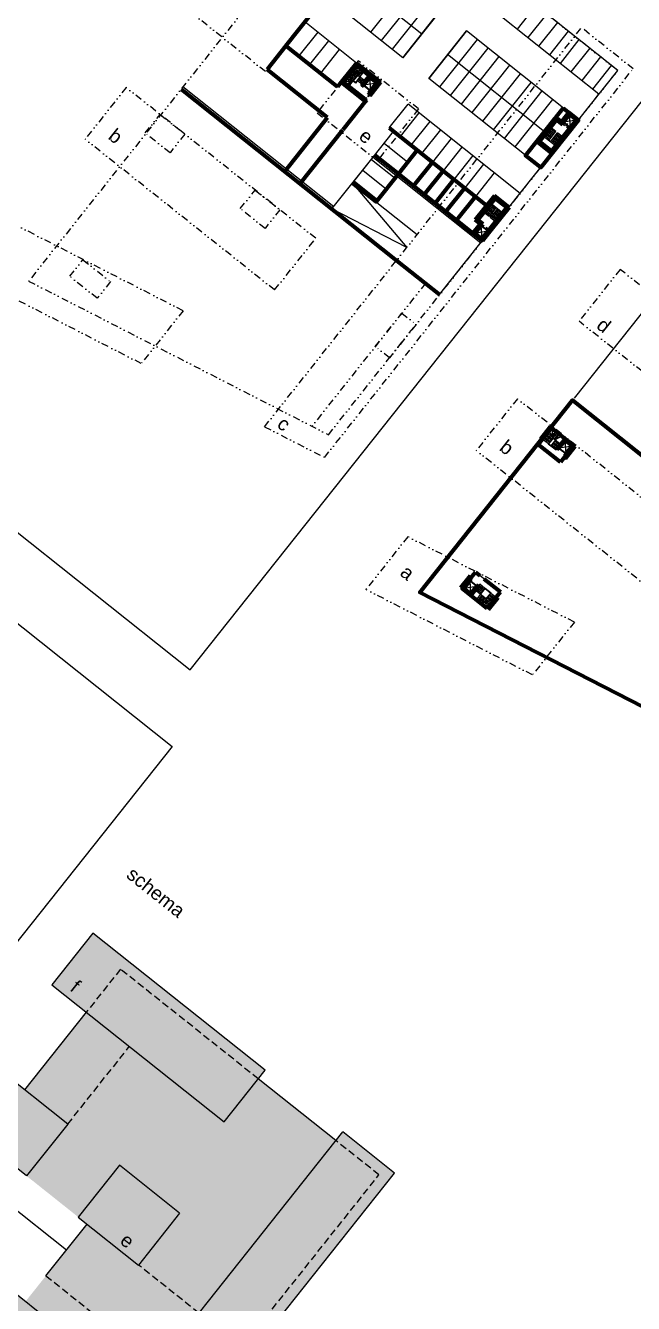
# Model space of a CAD drawing. Header units: metres. Extents: x -664657 to -643449, y -1076720 to -1062383.
# Drawn here: x -657543.8 to -657433.3, y -1068329.4 to -1068097.3 of the extents above; entities that cross this region are included whole.
import ezdxf

# ---------------------------------------------------------------- set-up
doc = ezdxf.new("R2010")
doc.units = ezdxf.units.M
doc.header["$LTSCALE"] = 0.1
doc.linetypes.add('DASHED', pattern=[19.05, 12.7, -6.35])
doc.linetypes.add('DIVIDE', pattern=[31.75, 12.7, -6.35, 0, -6.35, 0, -6.35])
for name, color, linetype in [('AA_THER_KOMUNIKACE', 201, 'Continuous'), ('AA_THER_popis', 6, 'Continuous'), ('AA_THER_slabá', 4, 'Continuous'), ('AA_THER_srafy', 52, 'Continuous'), ('AA_THER_čerchovaná', 84, 'DIVIDE'), ('AA_THER_čárkovaná', 5, 'DASHED')]:
    doc.layers.add(name, color=color, linetype=linetype)
doc.layers.add('AA_THER_silná', color=1, linetype='Continuous', lineweight=70)
doc.styles.get("Standard").update_dxf_attribs({"font": 'arial.ttf', "width": 0.8})

msp = doc.modelspace()

# ---------------------------------------------------------------- hatches: boundary and pattern name
at = {"layer": 'AA_THER_srafy'}
h = msp.add_hatch(color=31, dxfattribs=at)
h.dxf.hatch_style = 1
h.paths.add_polyline_path([(-657526.521, -1068268.671), (-657532.745, -1068276.498), (-657507.697, -1068296.413), (-657501.473, -1068288.586)])
h.paths.add_polyline_path([(-657526.521, -1068268.671), (-657501.473, -1068288.586), (-657500.229, -1068287.02), (-657531.539, -1068262.126), (-657539.007, -1068271.519), (-657532.745, -1068276.498)])
h.paths.add_polyline_path([(-657543.947, -1068290.588), (-657550.209, -1068285.609), (-657557.677, -1068295.002), (-657551.415, -1068299.981)])
h.paths.add_polyline_path([(-657551.415, -1068299.981), (-657543.587, -1068306.204), (-657536.119, -1068296.811), (-657543.947, -1068290.588)])
h.paths.add_polyline_path([(-657526.726, -1068304.279), (-657534.194, -1068313.672), (-657523.236, -1068322.385), (-657515.768, -1068312.992)], flags=16)
h.paths.add_polyline_path([(-657562.617, -1068314.07), (-657568.879, -1068309.091), (-657576.347, -1068318.484), (-657570.085, -1068323.463)])
h.paths.add_polyline_path([(-657541.906, -1068345.867), (-657534.438, -1068336.474), (-657562.617, -1068314.07), (-657570.085, -1068323.463)])
h.paths.add_polyline_path([(-657581.531, -1068337.859), (-657588.794, -1068334.139), (-657596.412, -1068343.72), (-657566.149, -1068359.218), (-657563.61, -1068356.024), (-657586.609, -1068344.246)])
h.paths.add_polyline_path([(-657581.531, -1068337.859), (-657586.609, -1068344.246), (-657563.61, -1068356.024), (-657558.532, -1068349.637)])
h.paths.add_polyline_path([(-657541.215, -1068367.493), (-657543.754, -1068370.687), (-657532.86, -1068376.266), (-657476.746, -1068305.69), (-657486.139, -1068298.222), (-657487.384, -1068299.788), (-657479.556, -1068306.011), (-657532.136, -1068372.143)])
h.paths.add_polyline_path([(-657532.136, -1068372.143), (-657479.556, -1068306.011), (-657487.384, -1068299.788), (-657541.215, -1068367.493)], flags=16)
h = msp.add_hatch(color=151, dxfattribs=at)
h.dxf.hatch_style = 1
h.paths.add_polyline_path([(-657536.119, -1068296.811), (-657524.917, -1068282.722), (-657532.745, -1068276.498), (-657543.947, -1068290.588)])
h.paths.add_polyline_path([(-657562.258, -1068329.686), (-657570.085, -1068323.463), (-657581.531, -1068337.859), (-657572.452, -1068342.508)])
h = msp.add_hatch(color=254, dxfattribs=at)
h.dxf.hatch_style = 1
h.paths.add_polyline_path([(-657512.278, -1068331.098), (-657487.384, -1068299.788), (-657501.473, -1068288.586), (-657507.697, -1068296.413), (-657524.917, -1068282.722), (-657536.119, -1068296.811), (-657543.587, -1068306.204), (-657534.194, -1068313.672), (-657526.726, -1068304.279), (-657515.768, -1068312.992), (-657523.236, -1068322.385)])
h.paths.add_polyline_path([(-657519.746, -1068340.491), (-657512.278, -1068331.098), (-657523.236, -1068322.385), (-657532.598, -1068314.942), (-657540.066, -1068324.335)])
h = msp.add_hatch(color=41, dxfattribs=at)
h.dxf.hatch_style = 1
h.paths.add_polyline_path([(-657541.906, -1068345.867), (-657562.258, -1068329.686), (-657572.452, -1068342.508), (-657558.532, -1068349.637), (-657563.61, -1068356.024), (-657541.215, -1068367.493), (-657519.746, -1068340.491), (-657540.066, -1068324.335), (-657543.8, -1068329.031), (-657554.79, -1068320.293), (-657534.438, -1068336.474)])

# ---------------------------------------------------------------- linework, layer by layer
at = {"layer": 'AA_THER_KOMUNIKACE'}
msp.add_lwpolyline([(-657602.008, -1068160.737), (-657517.141, -1068228.212), (-657622.494, -1068360.718), (-657707.36, -1068293.243)], close=True, dxfattribs=at)
at = {"layer": 'AA_THER_popis'}
msp.add_line((-657485.985, -1068107.58), (-657486.22, -1068107.393), dxfattribs=at)
at = {"layer": 'AA_THER_silná'}
for p, q in [((-657496.453, -1068100.982), (-657499.876, -1068105.287)), ((-657487.06, -1068108.45), (-657496.453, -1068100.982)), ((-657483.637, -1068104.145), (-657486.406, -1068107.628)), ((-657483.637, -1068104.145), (-657479.253, -1068107.63)), ((-657488.886, -1068114.024), (-657499.876, -1068105.287)), ((-657483.589, -1068104.566), (-657485.985, -1068107.58)), ((-657483.589, -1068104.566), (-657481.24, -1068106.433)), ((-657481.24, -1068106.433), (-657482.578, -1068108.116)), ((-657515.482, -1068108.848), (-657476.345, -1068139.965)), ((-657486.406, -1068107.628), (-657487.06, -1068108.45)), ((-657486.406, -1068107.628), (-657482.023, -1068111.113)), ((-657485.985, -1068107.58), (-657482.071, -1068110.691)), ((-657482.102, -1068108.239), (-657482.226, -1068108.396)), ((-657479.675, -1068107.678), (-657481.495, -1068109.967)), ((-657481.241, -1068108.924), (-657481.365, -1068109.081)), ((-657479.253, -1068107.63), (-657481.198, -1068110.076)), ((-657481.922, -1068110.986), (-657486.099, -1068116.24)), ((-657481.993, -1068110.593), (-657482.071, -1068110.691)), ((-657481.821, -1068110.858), (-657482.023, -1068111.113)), ((-657481.993, -1068110.593), (-657481.915, -1068110.656)), ((-657481.915, -1068110.656), (-657481.977, -1068110.734)), ((-657481.977, -1068110.734), (-657481.821, -1068110.858)), ((-657481.417, -1068110.03), (-657481.495, -1068109.967)), ((-657481.417, -1068110.03), (-657481.355, -1068109.951)), ((-657481.355, -1068109.951), (-657481.198, -1068110.076)), ((-657446.373, -1068114.801), (-657445.035, -1068113.118)), ((-657443.313, -1068114.487), (-657445.035, -1068113.118)), ((-657496.665, -1068123.809), (-657488.886, -1068114.024)), ((-657450.875, -1068118.375), (-657447.577, -1068114.226)), ((-657450.376, -1068118.389), (-657447.264, -1068114.475)), ((-657448.136, -1068120.553), (-657443.313, -1068114.487)), ((-657447.577, -1068114.226), (-657447.39, -1068113.992)), ((-657446.373, -1068114.801), (-657447.39, -1068113.992)), ((-657446.129, -1068115.378), (-657447.264, -1068114.475)), ((-657445.942, -1068115.143), (-657446.129, -1068115.378)), ((-657445.818, -1068114.986), (-657445.942, -1068115.143)), ((-657445.081, -1068115.827), (-657445.268, -1068116.062)), ((-657445.268, -1068116.062), (-657445.072, -1068116.218)), ((-657444.957, -1068115.671), (-657445.081, -1068115.827)), ((-657493.878, -1068126.024), (-657486.099, -1068116.24)), ((-657448.136, -1068120.553), (-657450.875, -1068118.375)), ((-657448.184, -1068120.132), (-657450.376, -1068118.389)), ((-657448.184, -1068120.132), (-657445.072, -1068116.218)), ((-657469.839, -1068122.141), (-657473.262, -1068126.446)), ((-657467.882, -1068123.697), (-657471.305, -1068128.002)), ((-657465.926, -1068125.253), (-657469.348, -1068129.558)), ((-657463.969, -1068126.809), (-657467.392, -1068131.114)), ((-657462.012, -1068128.365), (-657465.435, -1068132.67)), ((-657458.576, -1068128.221), (-657462.062, -1068132.605)), ((-657458.45, -1068128.705), (-657461.562, -1068132.619)), ((-657455.915, -1068130.337), (-657458.576, -1068128.221)), ((-657456.337, -1068130.386), (-657458.45, -1068128.705)), ((-657456.337, -1068130.386), (-657459.448, -1068134.299)), ((-657455.915, -1068130.337), (-657459.4, -1068134.721)), ((-657461.122, -1068133.352), (-657462.46, -1068135.035)), ((-657460.77, -1068133.632), (-657462.062, -1068132.605)), ((-657460.583, -1068133.397), (-657461.562, -1068132.619)), ((-657460.894, -1068133.788), (-657460.77, -1068133.632)), ((-657460.77, -1068133.632), (-657460.583, -1068133.397)), ((-657460.033, -1068134.473), (-657459.909, -1068134.316)), ((-657459.909, -1068134.316), (-657459.722, -1068134.081)), ((-657459.722, -1068134.081), (-657459.448, -1068134.299)), ((-657459.478, -1068134.659), (-657459.4, -1068134.721)), ((-657460.738, -1068136.404), (-657460.817, -1068136.341)), ((-657459.4, -1068134.721), (-657460.738, -1068136.404)), ((-657476.345, -1068139.965), (-657468.518, -1068146.188)), ((-657444.39, -1068165.371), (-657405.253, -1068196.488)), ((-657448.194, -1068170.396), (-657450.59, -1068173.409)), ((-657448.428, -1068170.209), (-657450.187, -1068172.42)), ((-657448.076, -1068170.489), (-657445.728, -1068172.356)), ((-657446.558, -1068176.614), (-657450.59, -1068173.409)), ((-657450.03, -1068172.545), (-657450.187, -1068172.42)), ((-657450.092, -1068172.623), (-657450.03, -1068172.545)), ((-657450.092, -1068172.623), (-657450.014, -1068172.685)), ((-657445.728, -1068172.356), (-657447.066, -1068174.039)), ((-657444.162, -1068173.601), (-657446.558, -1068176.614)), ((-657443.928, -1068173.787), (-657445.686, -1068175.999)), ((-657446.589, -1068174.162), (-657446.714, -1068174.319)), ((-657445.905, -1068175.952), (-657445.983, -1068175.89)), ((-657445.905, -1068175.952), (-657445.842, -1068175.874)), ((-657445.728, -1068174.847), (-657445.853, -1068175.004)), ((-657445.842, -1068175.874), (-657445.686, -1068175.999)), ((-657464.662, -1068199.383), (-657462.904, -1068197.172)), ((-657464.427, -1068199.57), (-657462.031, -1068196.557)), ((-657462.031, -1068196.557), (-657461.248, -1068197.179)), ((-657462.861, -1068198.324), (-657462.737, -1068198.167)), ((-657462.861, -1068200.815), (-657461.523, -1068199.132)), ((-657462, -1068199.008), (-657461.876, -1068198.852)), ((-657460.465, -1068197.801), (-657457.491, -1068200.166)), ((-657459.887, -1068203.18), (-657462.861, -1068200.815)), ((-657459.887, -1068203.18), (-657457.491, -1068200.166)), ((-657459.652, -1068203.366), (-657457.894, -1068201.155))]:
    msp.add_line(p, q, dxfattribs=at)
for points in [[(-657496.453, -1068100.982), (-657478.716, -1068078.673)], [(-657482.226, -1068108.396), (-657482.578, -1068108.116), (-657481.24, -1068106.433), (-657479.675, -1068107.678), (-657481.013, -1068109.361), (-657481.365, -1068109.081)], [(-657482.102, -1068108.239), (-657482.297, -1068108.084), (-657481.208, -1068106.714), (-657479.956, -1068107.71), (-657481.045, -1068109.08), (-657481.241, -1068108.924)], [(-657444.957, -1068115.671), (-657444.761, -1068115.826), (-657443.672, -1068114.457), (-657444.924, -1068113.461), (-657446.013, -1068114.831), (-657445.818, -1068114.986)], [(-657477.667, -1068115.918), (-657471.796, -1068120.585), (-657471.796, -1068120.585)], [(-657459.977, -1068129.983), (-657472.579, -1068119.963), (-657476.002, -1068124.268), (-657462.46, -1068135.035)], [(-657476.002, -1068124.268), (-657480.307, -1068120.845)], [(-657476.002, -1068124.268), (-657480.047, -1068129.356), (-657484.352, -1068125.933)], [(-657459.909, -1068134.316), (-657459.478, -1068134.659), (-657460.817, -1068136.341), (-657462.46, -1068135.035), (-657461.122, -1068133.352), (-657461.122, -1068133.352)], [(-657460.033, -1068134.473), (-657459.759, -1068134.691), (-657460.849, -1068136.06), (-657462.101, -1068135.065), (-657461.012, -1068133.695), (-657460.894, -1068133.788)], [(-657446.714, -1068174.319), (-657447.066, -1068174.039), (-657445.728, -1068172.356), (-657444.162, -1068173.601), (-657445.5, -1068175.284), (-657445.853, -1068175.004)], [(-657446.589, -1068174.162), (-657446.785, -1068174.007), (-657445.696, -1068172.637), (-657444.443, -1068173.633), (-657445.533, -1068175.003), (-657445.728, -1068174.847)], [(-657461.876, -1068198.852), (-657461.523, -1068199.132), (-657462.861, -1068200.815), (-657464.427, -1068199.57), (-657463.089, -1068197.887), (-657462.737, -1068198.167)], [(-657462, -1068199.008), (-657461.804, -1068199.164), (-657462.893, -1068200.534), (-657464.146, -1068199.538), (-657463.057, -1068198.168), (-657462.861, -1068198.324)]]:
    msp.add_lwpolyline(points, dxfattribs=at)
for points in [[(-657446.052, -1068112.309), (-657443.313, -1068114.487), (-657450.158, -1068123.097), (-657452.898, -1068120.919)], [(-657405.253, -1068196.488), (-657426.722, -1068223.491), (-657472.116, -1068200.244), (-657444.39, -1068165.371)]]:
    msp.add_lwpolyline(points, close=True, dxfattribs=at)
at = {"layer": 'AA_THER_slabá'}
for p, q in [((-657513.861, -1068214.318), (-657351.679, -1068010.333)), ((-657436.156, -1068105.485), (-657483.121, -1068068.145)), ((-657496.453, -1068100.982), (-657475.293, -1068074.368)), ((-657439.579, -1068109.79), (-657478.716, -1068078.673)), ((-657471.783, -1068098.877), (-657485.873, -1068087.675)), ((-657474.231, -1068089.904), (-657481.077, -1068098.515)), ((-657475.206, -1068103.182), (-657489.296, -1068091.98)), ((-657472.274, -1068091.46), (-657479.12, -1068100.07)), ((-657470.317, -1068093.016), (-657477.163, -1068101.626)), ((-657475.206, -1068103.182), (-657467.427, -1068093.398)), ((-657468.361, -1068094.572), (-657475.206, -1068103.182)), ((-657451.028, -1068093.661), (-657454.451, -1068097.966)), ((-657449.071, -1068095.217), (-657452.494, -1068099.522)), ((-657483.637, -1068104.145), (-657493.03, -1068096.676)), ((-657447.114, -1068096.772), (-657450.537, -1068101.078)), ((-657490.682, -1068098.543), (-657494.104, -1068102.849)), ((-657463.664, -1068098.306), (-657470.51, -1068106.916)), ((-657470.51, -1068106.916), (-657463.664, -1068098.306)), ((-657461.707, -1068099.862), (-657468.553, -1068108.472)), ((-657443.313, -1068114.487), (-657463.664, -1068098.306)), ((-657445.157, -1068098.328), (-657448.58, -1068102.633)), ((-657443.2, -1068099.884), (-657446.623, -1068104.189)), ((-657488.725, -1068100.099), (-657492.148, -1068104.404)), ((-657486.768, -1068101.655), (-657490.191, -1068105.96)), ((-657459.75, -1068101.418), (-657466.596, -1068110.028)), ((-657441.244, -1068101.44), (-657444.666, -1068105.745)), ((-657449.475, -1068116.614), (-657467.087, -1068102.611)), ((-657457.793, -1068102.974), (-657464.639, -1068111.584)), ((-657455.837, -1068104.529), (-657462.682, -1068113.14)), ((-657439.287, -1068102.996), (-657442.71, -1068107.301)), ((-657484.267, -1068107.348), (-657485.207, -1068106.601)), ((-657485.142, -1068107.483), (-657483.492, -1068105.409)), ((-657484.099, -1068107.137), (-657485.039, -1068106.39)), ((-657483.931, -1068106.925), (-657484.871, -1068106.179)), ((-657483.763, -1068106.714), (-657484.703, -1068105.967)), ((-657483.595, -1068106.503), (-657484.535, -1068105.756)), ((-657483.427, -1068106.291), (-657484.367, -1068105.544)), ((-657483.396, -1068106.252), (-657484.299, -1068107.387)), ((-657483.388, -1068106.322), (-657484.228, -1068107.379)), ((-657483.396, -1068106.252), (-657484.058, -1068105.157)), ((-657482.997, -1068106.634), (-657483.837, -1068107.69)), ((-657482.927, -1068106.626), (-657483.829, -1068107.761)), ((-657483.396, -1068106.252), (-657483.589, -1068104.566)), ((-657483.492, -1068105.409), (-657482.6, -1068106.119)), ((-657483.396, -1068106.252), (-657483.013, -1068105.024)), ((-657483.396, -1068106.252), (-657482.649, -1068105.313)), ((-657483.396, -1068106.252), (-657482.927, -1068106.626)), ((-657483.388, -1068106.322), (-657482.997, -1068106.634)), ((-657483.185, -1068106.42), (-657482.438, -1068105.481)), ((-657482.974, -1068106.588), (-657482.227, -1068105.649)), ((-657482.958, -1068106.665), (-657482.018, -1068107.412)), ((-657481.045, -1068109.08), (-657481.208, -1068106.714)), ((-657468.518, -1068146.188), (-657436.156, -1068105.485)), ((-657453.88, -1068106.085), (-657460.726, -1068114.695)), ((-657437.33, -1068104.552), (-657440.753, -1068108.857)), ((-657487.775, -1068130.238), (-657515.171, -1068108.456)), ((-657484.299, -1068107.387), (-657485.985, -1068107.58)), ((-657484.299, -1068107.387), (-657485.515, -1068106.989)), ((-657484.299, -1068107.387), (-657485.409, -1068108.037)), ((-657484.664, -1068107.863), (-657485.142, -1068107.483)), ((-657484.291, -1068107.393), (-657485.038, -1068108.333)), ((-657484.664, -1068107.863), (-657484.997, -1068107.99)), ((-657484.664, -1068107.863), (-657484.616, -1068107.51)), ((-657483.829, -1068107.761), (-657484.299, -1068107.387)), ((-657483.837, -1068107.69), (-657484.228, -1068107.379)), ((-657483.462, -1068107.299), (-657482.522, -1068108.046)), ((-657483.294, -1068107.087), (-657482.354, -1068107.834)), ((-657483.126, -1068106.876), (-657482.186, -1068107.623)), ((-657482.488, -1068107.038), (-657482.992, -1068107.672)), ((-657482.297, -1068108.084), (-657479.956, -1068107.71)), ((-657482.164, -1068108.318), (-657481.303, -1068109.002)), ((-657482.102, -1068108.239), (-657481.241, -1068108.924)), ((-657450.158, -1068123.097), (-657470.51, -1068106.916)), ((-657451.923, -1068107.641), (-657458.769, -1068116.251)), ((-657449.966, -1068109.197), (-657456.812, -1068117.807)), ((-657448.009, -1068110.753), (-657454.855, -1068119.363)), ((-657477.667, -1068115.918), (-657474.244, -1068111.613)), ((-657472.287, -1068113.168), (-657475.71, -1068117.474)), ((-657453.892, -1068127.794), (-657474.244, -1068111.613)), ((-657446.052, -1068112.309), (-657452.898, -1068120.919)), ((-657444.761, -1068115.826), (-657444.924, -1068113.461)), ((-657470.33, -1068114.724), (-657473.753, -1068119.029)), ((-657447.557, -1068116.772), (-657448.496, -1068116.025)), ((-657447.395, -1068116.568), (-657448.334, -1068115.822)), ((-657446.013, -1068114.831), (-657443.672, -1068114.457)), ((-657445.019, -1068115.749), (-657445.88, -1068115.065)), ((-657444.957, -1068115.671), (-657445.818, -1068114.986)), ((-657445.593, -1068115.587), (-657445.209, -1068115.105)), ((-657480.618, -1068121.237), (-657476.884, -1068116.54)), ((-657468.373, -1068116.28), (-657471.796, -1068120.585)), ((-657466.416, -1068117.836), (-657469.839, -1068122.141)), ((-657447.437, -1068119.192), (-657449.629, -1068117.45)), ((-657448.528, -1068117.993), (-657449.467, -1068117.246)), ((-657448.366, -1068117.79), (-657449.305, -1068117.043)), ((-657448.204, -1068117.586), (-657449.143, -1068116.839)), ((-657448.042, -1068117.382), (-657448.982, -1068116.636)), ((-657447.88, -1068117.179), (-657448.82, -1068116.432)), ((-657448.69, -1068118.197), (-657447.395, -1068116.568)), ((-657447.719, -1068116.975), (-657448.658, -1068116.229)), ((-657448.376, -1068118.445), (-657447.082, -1068116.817)), ((-657447.275, -1068118.989), (-657448.215, -1068118.242)), ((-657447.114, -1068118.785), (-657448.053, -1068118.038)), ((-657446.952, -1068118.582), (-657447.891, -1068117.835)), ((-657446.79, -1068118.378), (-657447.729, -1068117.631)), ((-657446.628, -1068118.175), (-657447.567, -1068117.428)), ((-657446.466, -1068117.971), (-657447.406, -1068117.224)), ((-657446.304, -1068117.768), (-657447.244, -1068117.021)), ((-657446.143, -1068117.564), (-657447.082, -1068116.817)), ((-657478.595, -1068118.693), (-657474.29, -1068122.116)), ((-657476.313, -1068124.659), (-657472.579, -1068119.963)), ((-657464.46, -1068119.392), (-657467.882, -1068123.697)), ((-657488.086, -1068130.63), (-657480.618, -1068121.237)), ((-657484.352, -1068125.933), (-657480.618, -1068121.237)), ((-657480.929, -1068121.628), (-657476.624, -1068125.051)), ((-657480.618, -1068121.237), (-657461.049, -1068136.795)), ((-657462.503, -1068120.948), (-657465.926, -1068125.253)), ((-657460.546, -1068122.504), (-657463.969, -1068126.809)), ((-657482.485, -1068123.585), (-657478.18, -1068127.008)), ((-657476.313, -1068124.659), (-657480.047, -1068129.356)), ((-657460.738, -1068136.404), (-657476.002, -1068124.268)), ((-657458.589, -1068124.059), (-657462.012, -1068128.365)), ((-657484.352, -1068125.933), (-657472.611, -1068135.268)), ((-657484.352, -1068125.933), (-657474.478, -1068137.616)), ((-657484.041, -1068125.542), (-657479.736, -1068128.965)), ((-657458.581, -1068130.798), (-657459.52, -1068130.052)), ((-657458.419, -1068130.595), (-657459.359, -1068129.848)), ((-657457.083, -1068131.325), (-657459.197, -1068129.645)), ((-657474.478, -1068137.616), (-657488.086, -1068130.63)), ((-657459.552, -1068132.019), (-657460.491, -1068131.273)), ((-657459.39, -1068131.816), (-657460.33, -1068131.069)), ((-657459.228, -1068131.612), (-657460.168, -1068130.866)), ((-657459.067, -1068131.409), (-657460.006, -1068130.662)), ((-657458.905, -1068131.205), (-657459.844, -1068130.459)), ((-657458.743, -1068131.002), (-657459.682, -1068130.255)), ((-657458.258, -1068130.391), (-657459.552, -1068132.019)), ((-657458.023, -1068130.578), (-657459.317, -1068132.206)), ((-657458.378, -1068132.953), (-657459.317, -1068132.206)), ((-657458.216, -1068132.749), (-657459.155, -1068132.003)), ((-657458.054, -1068132.546), (-657458.994, -1068131.799)), ((-657457.892, -1068132.342), (-657458.832, -1068131.596)), ((-657457.731, -1068132.139), (-657458.67, -1068131.392)), ((-657457.569, -1068131.935), (-657458.508, -1068131.189)), ((-657457.407, -1068131.732), (-657458.346, -1068130.985)), ((-657457.245, -1068131.528), (-657458.185, -1068130.782)), ((-657615.631, -1068133.403), (-657513.861, -1068214.318)), ((-657459.759, -1068134.691), (-657462.101, -1068135.065)), ((-657461.012, -1068133.695), (-657460.849, -1068136.06)), ((-657460.033, -1068134.473), (-657460.894, -1068133.788)), ((-657459.971, -1068134.395), (-657460.832, -1068133.71)), ((-657449.225, -1068172.898), (-657447.98, -1068171.332)), ((-657448.083, -1068172.426), (-657449.022, -1068171.679)), ((-657447.915, -1068172.214), (-657448.854, -1068171.467)), ((-657447.884, -1068172.175), (-657448.546, -1068171.08)), ((-657447.884, -1068172.175), (-657448.076, -1068170.489)), ((-657447.98, -1068171.332), (-657446.906, -1068172.186)), ((-657447.884, -1068172.175), (-657447.501, -1068170.947)), ((-657447.884, -1068172.175), (-657447.137, -1068171.236)), ((-657447.672, -1068172.343), (-657446.926, -1068171.404)), ((-657447.461, -1068172.511), (-657446.714, -1068171.572)), ((-657448.755, -1068173.271), (-657449.694, -1068172.524)), ((-657448.587, -1068173.06), (-657449.526, -1068172.313)), ((-657448.419, -1068172.848), (-657449.358, -1068172.101)), ((-657448.251, -1068172.637), (-657449.19, -1068171.89)), ((-657447.884, -1068172.175), (-657448.786, -1068173.31)), ((-657448.316, -1068173.683), (-657448.786, -1068173.31)), ((-657447.876, -1068172.245), (-657448.716, -1068173.302)), ((-657448.324, -1068173.613), (-657448.716, -1068173.302)), ((-657447.484, -1068172.557), (-657448.324, -1068173.613)), ((-657447.414, -1068172.549), (-657448.316, -1068173.683)), ((-657448.285, -1068173.644), (-657447.346, -1068174.391)), ((-657448.117, -1068173.433), (-657447.178, -1068174.18)), ((-657447.949, -1068173.222), (-657447.01, -1068173.968)), ((-657447.884, -1068172.175), (-657447.414, -1068172.549)), ((-657447.876, -1068172.245), (-657447.484, -1068172.557)), ((-657446.976, -1068172.961), (-657447.816, -1068174.018)), ((-657447.781, -1068173.01), (-657446.842, -1068173.757)), ((-657447.613, -1068172.799), (-657446.674, -1068173.546)), ((-657447.461, -1068172.511), (-657446.35, -1068171.861)), ((-657447.445, -1068172.588), (-657446.506, -1068173.334)), ((-657447.346, -1068174.391), (-657447.066, -1068174.039)), ((-657446.785, -1068174.007), (-657444.443, -1068173.633)), ((-657445.533, -1068175.003), (-657445.696, -1068172.637)), ((-657446.652, -1068174.241), (-657445.79, -1068174.925)), ((-657446.589, -1068174.162), (-657445.728, -1068174.847)), ((-657461.17, -1068197.241), (-657461.248, -1068197.179)), ((-657460.544, -1068197.739), (-657461.17, -1068197.241)), ((-657461.804, -1068199.164), (-657464.146, -1068199.538)), ((-657463.057, -1068198.168), (-657462.893, -1068200.534)), ((-657462, -1068199.008), (-657462.861, -1068198.324)), ((-657461.938, -1068198.93), (-657462.799, -1068198.246)), ((-657460.976, -1068200.372), (-657461.915, -1068199.625)), ((-657460.808, -1068200.161), (-657461.747, -1068199.414)), ((-657461.614, -1068200.21), (-657460.774, -1068199.153)), ((-657460.64, -1068199.949), (-657461.579, -1068199.202)), ((-657461.243, -1068198.78), (-657461.523, -1068199.132)), ((-657460.472, -1068199.738), (-657461.411, -1068198.991)), ((-657460.304, -1068199.527), (-657461.243, -1068198.78)), ((-657461.175, -1068200.622), (-657460.273, -1068199.487)), ((-657461.105, -1068200.614), (-657460.265, -1068199.558)), ((-657460.544, -1068197.739), (-657460.465, -1068197.801)), ((-657460.273, -1068199.487), (-657459.177, -1068200.359)), ((-657460.265, -1068199.558), (-657459.247, -1068200.367)), ((-657461.144, -1068200.583), (-657462.083, -1068199.836)), ((-657461.136, -1068200.654), (-657461.883, -1068201.593)), ((-657460.925, -1068200.822), (-657461.672, -1068201.761)), ((-657459.983, -1068202.337), (-657461.51, -1068201.123)), ((-657460.713, -1068200.99), (-657461.46, -1068201.929)), ((-657460.502, -1068201.158), (-657461.249, -1068202.097)), ((-657460.079, -1068201.494), (-657461.175, -1068200.622)), ((-657460.087, -1068201.423), (-657461.105, -1068200.614)), ((-657460.291, -1068201.326), (-657461.038, -1068202.265)), ((-657460.048, -1068201.455), (-657460.826, -1068202.433)), ((-657460.079, -1068201.494), (-657460.357, -1068202.806)), ((-657460.087, -1068201.423), (-657459.247, -1068200.367)), ((-657460.079, -1068201.494), (-657459.177, -1068200.359)), ((-657460.079, -1068201.494), (-657459.887, -1068203.18)), ((-657460.079, -1068201.494), (-657459.482, -1068202.671)), ((-657460.048, -1068201.455), (-657459.109, -1068202.201)), ((-657458.739, -1068200.771), (-657459.983, -1068202.337)), ((-657459.88, -1068201.243), (-657458.941, -1068201.99)), ((-657459.712, -1068201.032), (-657458.773, -1068201.779)), ((-657459.544, -1068200.821), (-657458.605, -1068201.567)), ((-657459.376, -1068200.609), (-657458.437, -1068201.356)), ((-657459.208, -1068200.398), (-657458.269, -1068201.145)), ((-657536.119, -1068296.811), (-657550.209, -1068285.609)), ((-657543.587, -1068306.204), (-657557.677, -1068295.002)), ((-657536.119, -1068296.811), (-657543.587, -1068306.204)), ((-657543.754, -1068370.687), (-657486.139, -1068298.222)), ((-657476.746, -1068305.69), (-657486.139, -1068298.222)), ((-657526.726, -1068304.279), (-657534.194, -1068313.672)), ((-657532.86, -1068376.266), (-657476.746, -1068305.69)), ((-657515.768, -1068312.992), (-657526.726, -1068304.279)), ((-657534.438, -1068336.474), (-657568.879, -1068309.091)), ((-657547.321, -1068310.9), (-657536.332, -1068319.638)), ((-657515.768, -1068312.992), (-657523.236, -1068322.385)), ((-657540.066, -1068324.335), (-657532.598, -1068314.942)), ((-657534.194, -1068313.672), (-657523.236, -1068322.385))]:
    msp.add_line(p, q, dxfattribs=at)
for points in [[(-657389.957, -1068193.319), (-657365.064, -1068162.009), (-657412.028, -1068124.668), (-657444.079, -1068164.98)], [(-657444.39, -1068165.371), (-657472.116, -1068200.244), (-657417.643, -1068228.14), (-657397.426, -1068202.711)], [(-657532.745, -1068276.498), (-657543.947, -1068290.588)], [(-657487.384, -1068299.788), (-657501.473, -1068288.586)]]:
    msp.add_lwpolyline(points, dxfattribs=at)
msp.add_lwpolyline([(-657500.229, -1068287.02), (-657531.539, -1068262.126), (-657539.007, -1068271.519), (-657507.697, -1068296.413)], close=True, dxfattribs=at)
at = {"layer": 'AA_THER_čerchovaná'}
for p, q in [((-657500.187, -1068105.678), (-657514.276, -1068094.476)), ((-657492.719, -1068096.285), (-657500.187, -1068105.678)), ((-657500.353, -1068170.161), (-657442.739, -1068097.696)), ((-657433.346, -1068105.164), (-657442.739, -1068097.696)), ((-657483.326, -1068103.753), (-657490.794, -1068113.146)), ((-657472.367, -1068112.466), (-657483.326, -1068103.753)), ((-657489.459, -1068175.74), (-657433.346, -1068105.164)), ((-657525.478, -1068108.565), (-657532.946, -1068117.958)), ((-657491.037, -1068135.948), (-657525.478, -1068108.565)), ((-657490.794, -1068113.146), (-657479.835, -1068121.859)), ((-657472.367, -1068112.466), (-657479.835, -1068121.859)), ((-657498.506, -1068145.341), (-657532.946, -1068117.958)), ((-657515.131, -1068149.111), (-657545.393, -1068133.613)), ((-657498.506, -1068145.341), (-657491.037, -1068135.948)), ((-657435.716, -1068141.606), (-657443.184, -1068150.999)), ((-657421.627, -1068152.809), (-657435.716, -1068141.606)), ((-657522.748, -1068158.692), (-657553.011, -1068143.194)), ((-657471.101, -1068144.134), (-657491.732, -1068170.082)), ((-657515.131, -1068149.111), (-657522.748, -1068158.692)), ((-657429.095, -1068162.201), (-657443.184, -1068150.999)), ((-657454.386, -1068165.089), (-657461.854, -1068174.482)), ((-657419.945, -1068192.472), (-657454.386, -1068165.089)), ((-657500.353, -1068170.161), (-657489.459, -1068175.74)), ((-657427.414, -1068201.865), (-657461.854, -1068174.482)), ((-657474.301, -1068190.137), (-657481.919, -1068199.718)), ((-657444.039, -1068205.635), (-657474.301, -1068190.137)), ((-657451.656, -1068215.216), (-657481.919, -1068199.718)), ((-657444.039, -1068205.635), (-657451.656, -1068215.216))]:
    msp.add_line(p, q, dxfattribs=at)
for points in [[(-657543.209, -1068143.72), (-657488.735, -1068171.617), (-657436.156, -1068105.485), (-657483.121, -1068068.145)], [(-657517.523, -1068120.413), (-657522.024, -1068116.835), (-657519.334, -1068113.451), (-657514.833, -1068117.029)], [(-657500.244, -1068134.151), (-657504.745, -1068130.573), (-657502.055, -1068127.189), (-657497.554, -1068130.767)], [(-657530.744, -1068146.843), (-657535.754, -1068142.86), (-657533.358, -1068139.846), (-657528.348, -1068143.829)], [(-657475.395, -1068149.535), (-657472.812, -1068151.589), (-657477.635, -1068157.655), (-657480.218, -1068155.601)]]:
    msp.add_lwpolyline(points, close=True, dxfattribs=at)
at = {"layer": 'AA_THER_čárkovaná'}
for p, q in [((-657526.521, -1068268.671), (-657532.745, -1068276.498)), ((-657501.473, -1068288.586), (-657526.521, -1068268.671)), ((-657536.119, -1068296.811), (-657524.917, -1068282.722)), ((-657479.556, -1068306.011), (-657487.384, -1068299.788)), ((-657512.278, -1068331.098), (-657523.236, -1068322.385)), ((-657540.066, -1068324.335), (-657519.746, -1068340.491))]:
    msp.add_line(p, q, dxfattribs=at)
msp.add_lwpolyline([(-657532.136, -1068372.143), (-657479.556, -1068306.011)], dxfattribs=at)

# ---------------------------------------------------------------- texts
at = {"layer": 'AA_THER_popis'}
for s, p in [('b', (-657528.939, -1068117.774)), ('e', (-657483.399, -1068117.787)), ('d', (-657440.215, -1068152.121)), ('c', (-657498.269, -1068170.068)), ('b', (-657457.847, -1068174.297)), ('a', (-657475.905, -1068197.009)), ('schema', (-657525.632, -1068251.87)), ('f', (-657535.857, -1068272.413)), ('e', (-657526.8, -1068318.313))]:
    msp.add_text(s, height=2.5, rotation=321.51268, dxfattribs=at).set_placement(p)

doc.saveas('drawing.dxf')
